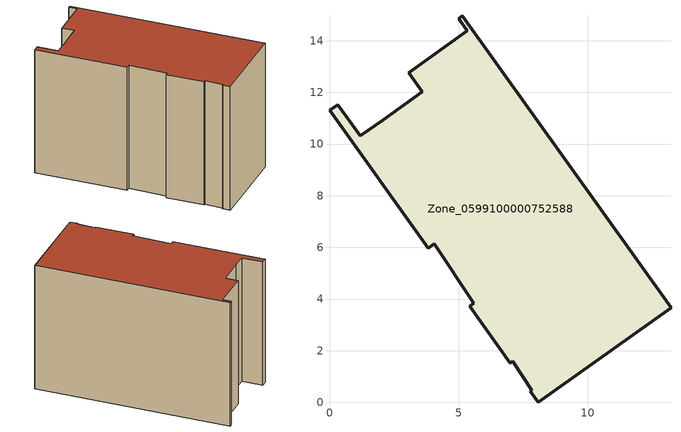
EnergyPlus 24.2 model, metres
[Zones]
Zone_0599100000752588
 floor ground (C_G): 7.77,0.44 7.83,0.48 7.08,1.59 6.99,1.52 5.42,3.72 5.59,3.84 4.06,6.14 3.81,5.97 0,11.3 0.31,11.52 1.2,10.32 2.05,10.92 3.6,12.03 3.08,12.76 5.34,14.38 4.99,14.86 5.15,14.97 13.21,3.67 8.08,0 z0
 wall outside (C_F): 13.21,3.67 5.15,14.97 4.99,14.86 5.34,14.38 3.08,12.76 3.6,12.03 2.05,10.92 1.2,10.32 0.31,11.52 0,11.3 3.81,5.97 4.06,6.14 5.59,3.84 5.42,3.72 6.99,1.52 7.08,1.59 7.83,0.48 7.77,0.44 8.08,0 13.21,3.67 z0:9.36
 roof outside (C_R): 7.83,0.48 7.77,0.44 8.08,0 13.21,3.67 5.15,14.97 4.99,14.86 5.34,14.38 3.08,12.76 3.6,12.03 2.05,10.92 1.2,10.32 0.31,11.52 0,11.3 3.81,5.97 4.06,6.14 5.59,3.84 5.42,3.72 6.99,1.52 7.08,1.59 z9.36
[BUILDING]
Pand.0599100000752588: North Axis=0; Terrain=City; Loads Convergence Tolerance Value=0.04; Temperature Convergence Tolerance Value=0.4; Solar Distribution=FullExterior; Maximum Number of Warmup Days=25; Minimum Number of Warmup Days=1
[Site:Location]
Rotterdam.The.Hague.AP_ZH_NLD Design_Conditions: Latitude=51.96; Longitude=4.45; Time Zone=1; Elevation=-4.5
[SITE:GROUNDTEMPERATURE:BUILDINGSURFACE]
18, 18, 18, 18, 18, 18, 18, 18, 18, 18, 18, 18
[MATERIAL] Thermal Absorptance=0.9; Solar Absorptance=0.7; Visible Absorptance=0.7
Name | Roughness | Thickness | Conductivity | Density | Specific Heat
G.TC.2006-2014 | MediumSmooth | 0.15 | 0.06 | 540 | 1210
F.TC.2006-2014 | Rough | 0.3 | 0.12 | 1920 | 840
R.TC.2006-2014 | MediumRough | 0.2 | 0.08 | 1500 | 1000
[CONSTRUCTION]
C_G: G.TC.2006-2014
C_F: F.TC.2006-2014
C_R: R.TC.2006-2014
[ZONE]
Zone_0599100000752588: Type=1; Multiplier=1; Ceiling Height=Autocalculate; Volume=Autocalculate; Floor Area=autocalculate; Part of Total Floor Area=Yes
[ZONEINFILTRATION:DESIGNFLOWRATE]
Infil_Zone_0599100000752588: Zone or ZoneList or Space or SpaceList=Zone_0599100000752588; Schedule=AlwaysOn; Design Flow Rate Calculation Method=Flow/Area; Flow Rate per Floor Area=0.0015; Constant Term Coefficient=1; Temperature Term Coefficient=0; Velocity Term Coefficient=0; Velocity Squared Term Coefficient=0
[HVACTEMPLATE:ZONE:IDEALLOADSAIRSYSTEM]
Zone_0599100000752588: Maximum Heating Supply Air Temperature=50; Minimum Cooling Supply Air Temperature=13; Maximum Heating Supply Air Humidity Ratio=0.0156; Minimum Cooling Supply Air Humidity Ratio=0.0077; Heating Limit=NoLimit; Cooling Limit=NoLimit; Dehumidification Control Type=ConstantSensibleHeatRatio; Cooling Sensible Heat Ratio=0.7; Dehumidification Setpoint=60; Humidification Control Type=None; Humidification Setpoint=30; Outdoor Air Method=None; Outdoor Air Flow Rate per Person=0.00944; Outdoor Air Flow Rate per Zone Floor Area=0; Outdoor Air Flow Rate per Zone=0; Demand Controlled Ventilation Type=None; Outdoor Air Economizer Type=NoEconomizer; Heat Recovery Type=None; Sensible Heat Recovery Effectiveness=0.7; Latent Heat Recovery Effectiveness=0.65
[ZONECONTROL:THERMOSTAT]
ThermostatControl_Zone_0599100000752588: Zone or ZoneList=Zone_0599100000752588; Control Type Schedule=DualSetpointControlType; Control 1=Thermostat_Zone_0599100000752588; Temperature Difference Between Cutout And Setpoint=0
[THERMOSTATSETPOINT:DUALSETPOINT]
Thermostat_Zone_0599100000752588: Heating Setpoint Temperature Schedule=HeatingSetpoint_Zone_0599100000752588; Cooling Setpoint Temperature Schedule=CoolingSetpoint_Zone_0599100000752588
[SCHEDULE:COMPACT]
HeatingSetpoint_Zone_0599100000752588: Through: 12/31, For: AllDays, Until: 24:00, 21
CoolingSetpoint_Zone_0599100000752588: Through: 12/31, For: AllDays, Until: 24:00, 24
DualSetpointControlType: Through: 12/31, For: AllDays, Until: 24:00, 4
AlwaysOn: Through: 12/31, For: AllDays, Until: 24:00, 1
